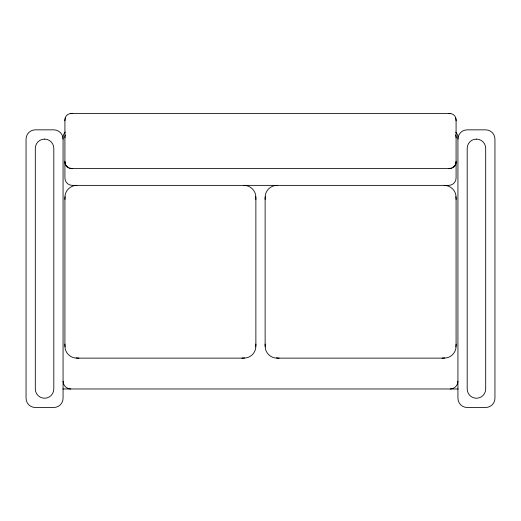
<?xml version="1.0" encoding="UTF-8"?>
<svg xmlns="http://www.w3.org/2000/svg" width="521" height="521" viewBox="0 0 521 521"><rect width="100%" height="100%" fill="white"/><g stroke="black" fill="none" stroke-linecap="round" stroke-linejoin="round"><path stroke-width="0.78" d="M62.807 388.979L458.193 388.979M457.933 139.1A9.254 9.254 0 0 1 467.187 129.846L485.696 129.846A9.254 9.254 0 0 1 494.95 139.1L494.95 398.233A9.254 9.254 0 0 1 485.696 407.487L467.187 407.487A9.254 9.254 0 0 1 457.933 398.233L457.933 137.557A7.711 7.711 0 0 0 455.673 132.106M63.067 139.1A9.254 9.254 0 0 0 53.813 129.846L35.304 129.846A9.254 9.254 0 0 0 26.05 139.1L26.05 398.233A9.254 9.254 0 0 0 35.304 407.487L53.813 407.487A9.254 9.254 0 0 0 63.067 398.233L63.067 137.557A7.711 7.711 0 0 1 65.327 132.106M455.517 134.913A7.405 7.333 0 0 1 456.083 137.72M64.917 137.72A7.405 7.333 0 0 1 65.483 134.913M456.083 161.171A7.405 7.333 0 0 1 455.517 163.978M454.833 165.242A7.405 7.333 0 0 1 452.788 167.267M451.512 167.944A7.405 7.333 0 0 1 448.679 168.504M448.679 113.513A7.405 7.333 0 0 1 450.124 113.656M455.517 118.039A7.405 7.333 0 0 1 456.083 120.846M64.917 120.846A7.405 7.333 0 0 1 65.483 118.039M70.876 113.656A7.405 7.333 0 0 1 72.321 113.513M72.321 168.504A7.405 7.333 0 0 1 69.488 167.944M68.212 167.267A7.405 7.333 0 0 1 66.167 165.242M65.483 163.978A7.405 7.333 0 0 1 64.917 161.171M456.083 162.272A6.291 6.232 0 0 1 449.786 168.504L71.214 168.504A6.291 6.232 0 0 1 64.917 162.272M456.083 344.088A14.034 14.034 0 0 1 455.81 346.83M444.784 357.855A14.034 14.034 0 0 1 442.042 358.129M455.81 196.671A14.034 14.034 0 0 1 456.083 199.413M265.13 199.413A14.034 14.034 0 0 1 265.397 196.671M279.165 358.129A14.034 14.034 0 0 1 276.423 357.855M265.397 346.83A14.034 14.034 0 0 1 265.13 344.088M444.152 185.372A11.931 11.931 0 0 1 456.083 197.303L456.083 346.198A11.931 11.931 0 0 1 444.152 358.129L277.055 358.129A11.931 11.931 0 0 1 265.13 346.198L265.13 197.303A11.931 11.931 0 0 1 277.055 185.372M244.577 357.855A14.034 14.034 0 0 1 241.835 358.129M255.87 344.088A14.034 14.034 0 0 1 255.603 346.83M255.603 196.671A14.034 14.034 0 0 1 255.87 199.413M64.917 199.413A14.034 14.034 0 0 1 65.19 196.671M78.958 358.129A14.034 14.034 0 0 1 76.216 357.855M65.19 346.83A14.034 14.034 0 0 1 64.917 344.088M243.939 185.372A11.931 11.931 0 0 1 255.87 197.303L255.87 346.198A11.931 11.931 0 0 1 243.939 358.129L76.847 358.129A11.931 11.931 0 0 1 64.917 346.198L64.917 197.303A11.931 11.931 0 0 1 76.847 185.372M457.933 381.261A7.711 7.711 0 0 1 450.222 388.979M70.778 388.979A7.711 7.711 0 0 1 63.067 381.261M449.786 113.513L71.214 113.513A6.291 6.232 0 0 0 64.917 119.745L64.917 178.045A7.405 7.333 0 0 0 72.321 185.372L448.679 185.372A7.405 7.333 0 0 0 456.083 178.045L456.083 119.745A6.291 6.232 0 0 0 449.786 113.513M44.565 139.1L44.552 139.1A9.248 9.248 0 0 0 35.304 148.348L35.304 388.985A9.248 9.248 0 0 0 44.565 398.233L44.565 398.233A9.248 9.248 0 0 0 53.813 388.985L53.813 148.348A9.248 9.248 0 0 0 44.552 139.1M476.448 139.1L476.435 139.1A9.248 9.248 0 0 0 467.187 148.348L467.187 388.985A9.248 9.248 0 0 0 476.448 398.233L476.448 398.233A9.248 9.248 0 0 0 485.696 388.985L485.696 148.348A9.248 9.248 0 0 0 476.435 139.1"/></g></svg>
